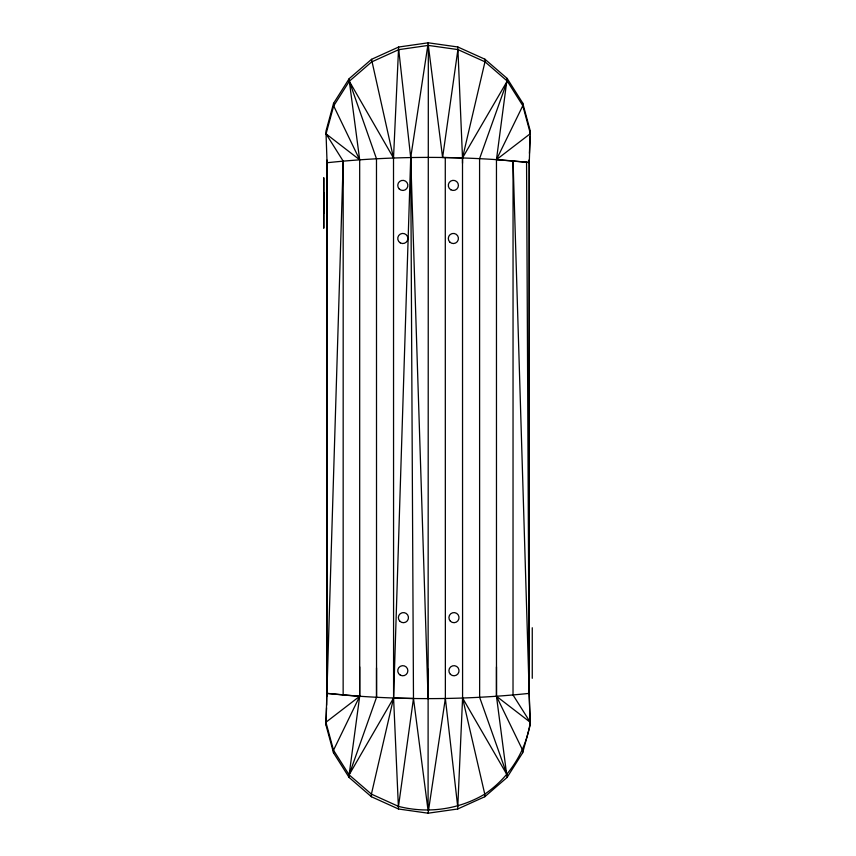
<?xml version="1.0" encoding="UTF-8"?>
<svg xmlns="http://www.w3.org/2000/svg" width="856" height="856" viewBox="0 0 856 856"><rect width="100%" height="100%" fill="white"/><g stroke="black" fill="none" stroke-linecap="round" stroke-linejoin="round"><path stroke-width="1.28" d="M323.761 201.556L323.761 200.967L323.739 209.527L323.782 196.441M323.739 202.99L323.761 177.706L323.771 200.368M326.639 705.194L327.067 162.736L325.954 131.246L333.583 103.298L349.216 78.624L371.525 59.332L398.629 47.037L428.225 42.8L457.81 46.973L484.881 59.192L507.148 78.431L522.716 103.062L530.281 131L529.275 162.501L529.201 693.381L530.249 724.882L522.652 752.82L507.052 777.473L484.764 796.743L457.682 808.995L428.086 813.2L398.489 808.995L371.408 796.743L349.12 777.473L333.519 752.82L325.922 724.882L343.192 161.131L326.05 133.868L333.68 105.909L349.312 81.234L371.622 61.942L398.725 49.659L428.321 45.411L457.906 49.584L484.978 61.803L507.244 81.053L522.813 105.684L530.367 133.622L496.459 159.644C440.048 155.931 383.295 156.734 327.067 162.736M526.558 162.233L529.201 693.381C467.419 699.855 405.027 700.251 343.149 694.976L343.192 161.131M428.225 42.8L410.709 157.558L393.589 698.036L398.489 808.995M325.922 724.882L326.543 707.816M529.436 153.32L530.078 136.254M457.682 808.995L462.582 698.036L462.508 157.932L457.81 46.973M398.629 47.037L393.514 158.018L393.589 698.036L371.408 794.122L371.408 796.743M507.052 777.473L496.48 696.281L496.459 159.644L507.148 78.431M522.716 103.062L522.813 105.684L496.459 159.644L513.054 160.928L513.022 694.976L530.249 722.261C525.884 751.589 509.181 777.43 484.764 794.122C458.763 809.551 427.765 813.863 398.489 806.384L413.48 698.496L410.709 157.558L398.725 49.659M484.764 796.743L484.764 794.122L462.582 698.036L507.052 774.851L479.638 697.298L479.585 158.649L507.244 81.053L462.508 157.932L442.606 157.493L457.906 49.584M445.281 157.515L445.366 698.475L428.086 813.2M349.216 78.624L349.312 81.234L376.48 158.767L376.533 697.298L349.12 774.851L349.12 777.473M496.459 159.644L529.275 162.501L529.19 159.879L529.201 696.003L530.249 724.882M529.275 162.501L513.054 160.928L529.201 693.381M343.149 694.976L326.981 693.381L359.691 696.281L349.12 774.851L371.408 794.122L398.489 806.384M326.05 133.868L359.68 159.815L359.691 696.281L333.519 750.209L333.519 752.82M496.469 666.91L496.48 696.281L530.249 722.261M496.48 696.281L522.652 750.209L522.652 752.82M442.606 157.493L428.321 45.411L428.086 810.578L413.48 698.496L393.589 698.036L349.12 774.851L333.519 750.209L325.922 722.261L359.691 696.281L359.691 666.92M445.366 698.475L457.682 806.384M484.881 59.192L484.978 61.803L462.508 157.932L462.508 163.25M371.525 59.332L393.514 158.018L349.312 81.234L359.68 159.815L333.68 105.909L333.583 103.298M410.709 157.558L428.086 698.624L428.075 669.221M376.522 667.905L376.533 697.298M532.261 627.748L532.261 678.305M326.981 160.126L326.981 696.003M323.771 210.137L323.761 213.101L323.761 210.137M323.761 204.413L323.761 205.012L323.761 203.503L323.761 204.413M323.761 194.226L323.761 195.831L323.761 192.878L323.761 194.226M323.771 205.601L323.761 228.263L323.75 205.601M400.276 675.106A5.05 5.05 0 0 0 407.863 670.73A5.05 5.05 0 0 0 400.276 666.343A5.05 5.05 0 0 0 400.276 675.106M450.384 621.21A5.05 5.05 0 0 0 458.848 618.952A5.05 5.05 0 0 0 452.653 612.768A5.05 5.05 0 0 0 450.384 621.21M450.384 674.293A5.05 5.05 0 0 0 458.848 672.035A5.05 5.05 0 0 0 452.653 665.84A5.05 5.05 0 0 0 450.384 674.293M399.827 621.21A5.05 5.05 0 0 0 408.291 618.952A5.05 5.05 0 0 0 402.095 612.768A5.05 5.05 0 0 0 399.827 621.21M400.276 242.858A5.05 5.05 0 0 0 407.863 238.482A5.05 5.05 0 0 0 400.276 234.105A5.05 5.05 0 0 0 400.276 242.858M449.785 242.055A5.05 5.05 0 0 0 458.249 239.787A5.05 5.05 0 0 0 452.054 233.602A5.05 5.05 0 0 0 449.785 242.055M399.238 188.973A5.05 5.05 0 0 0 407.691 186.704A5.05 5.05 0 0 0 401.496 180.52A5.05 5.05 0 0 0 399.238 188.973M450.834 189.775A5.05 5.05 0 0 0 458.42 185.399A5.05 5.05 0 0 0 450.834 181.023A5.05 5.05 0 0 0 450.834 189.775"/></g></svg>
